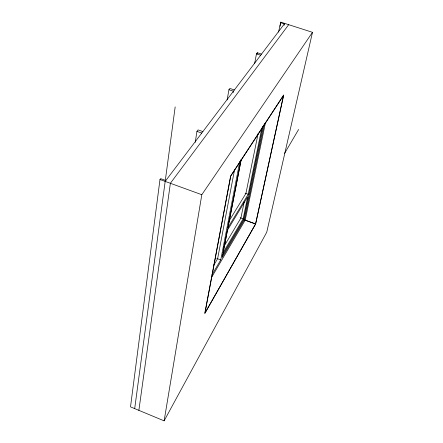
<?xml version="1.0" encoding="UTF-8"?>
<svg xmlns="http://www.w3.org/2000/svg" width="443" height="443" viewBox="0 0 443 443"><rect width="100%" height="100%" fill="white"/><g stroke="black" fill="none" stroke-linecap="round" stroke-linejoin="round"><path stroke-width="0.66" d="M165.843 180.517L160.659 178.634L159.989 179.509L130.513 406.879L164.12 420.85L266.747 232.204L312.487 32.322L280.801 22.15L278.503 32.106M134.689 408.612L175.173 106.896M138.869 410.351L170.372 183.286L288.681 24.681M195.252 142.297L196.936 131.383L198.076 129.904L202.872 131.582M164.12 420.85L201.809 194.715L312.487 32.322M227.154 99.93L228.931 89.707L229.906 88.445L234.375 89.957M233.173 92.593L233.411 91.23L228.931 89.707M254.664 63.349L256.475 53.836L257.317 52.739L261.503 54.118M234.652 169.226L217.613 258.74L213.77 265.202M257.056 54.096L257.317 52.739M212.081 274.649L220.752 259.919L239.757 161.623M241.191 159.469L227.957 227.624L248.202 194.283L261.819 128.121M241.208 159.419L222.153 257.544L244.514 219.584L264.36 123.774M244.182 201.964L240.914 217.984L223.925 246.48M258.158 133.36L245.909 193.458L228.771 221.483M279.97 26.209L280.801 22.15M243.152 218.798L247.687 196.781L227.458 230.183L223.084 252.704L243.152 218.798L240.172 217.707M262.998 126.194L243.772 219.313L222.07 256.065M284.09 25.251L284.373 23.894L280.43 22.632M265.446 122.733L245.2 220.154L211.555 277.423M255.567 223.948L283.503 95.511L230.737 176.126L204.987 312.974L255.567 223.948L244.663 219.961M255.639 224.008L283.719 94.935L230.631 176.009L204.755 313.589L255.639 224.008L244.741 220.021M284.605 153.333L298.615 129.478M165.178 181.397L284.738 23.413M256.475 53.836L260.667 55.22M196.936 131.383L201.748 133.072M245.151 193.187L248.202 194.283M159.989 179.509L201.809 194.715M243.279 219.13L244.514 219.584M216.832 258.441L220.752 259.919"/></g></svg>
